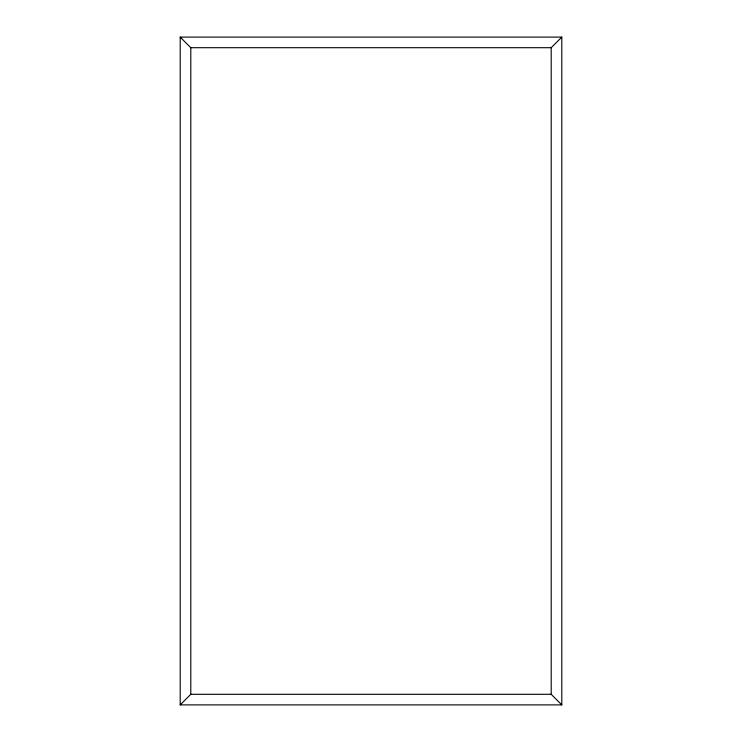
<?xml version="1.0" encoding="UTF-8"?>
<svg xmlns="http://www.w3.org/2000/svg" width="742" height="742" viewBox="0 0 742 742"><rect width="100%" height="100%" fill="white"/><g stroke="black" fill="none" stroke-linecap="round" stroke-linejoin="round"><path stroke-width="1.11" d="M561.796 704.9L551.204 694.299L551.204 47.701L561.796 37.1L180.204 37.1L180.204 704.9L561.796 704.9L561.796 37.1M180.204 704.9L190.796 694.299L190.796 47.701L180.204 37.1M190.796 47.701L551.204 47.701M190.796 694.299L551.204 694.299"/></g></svg>
